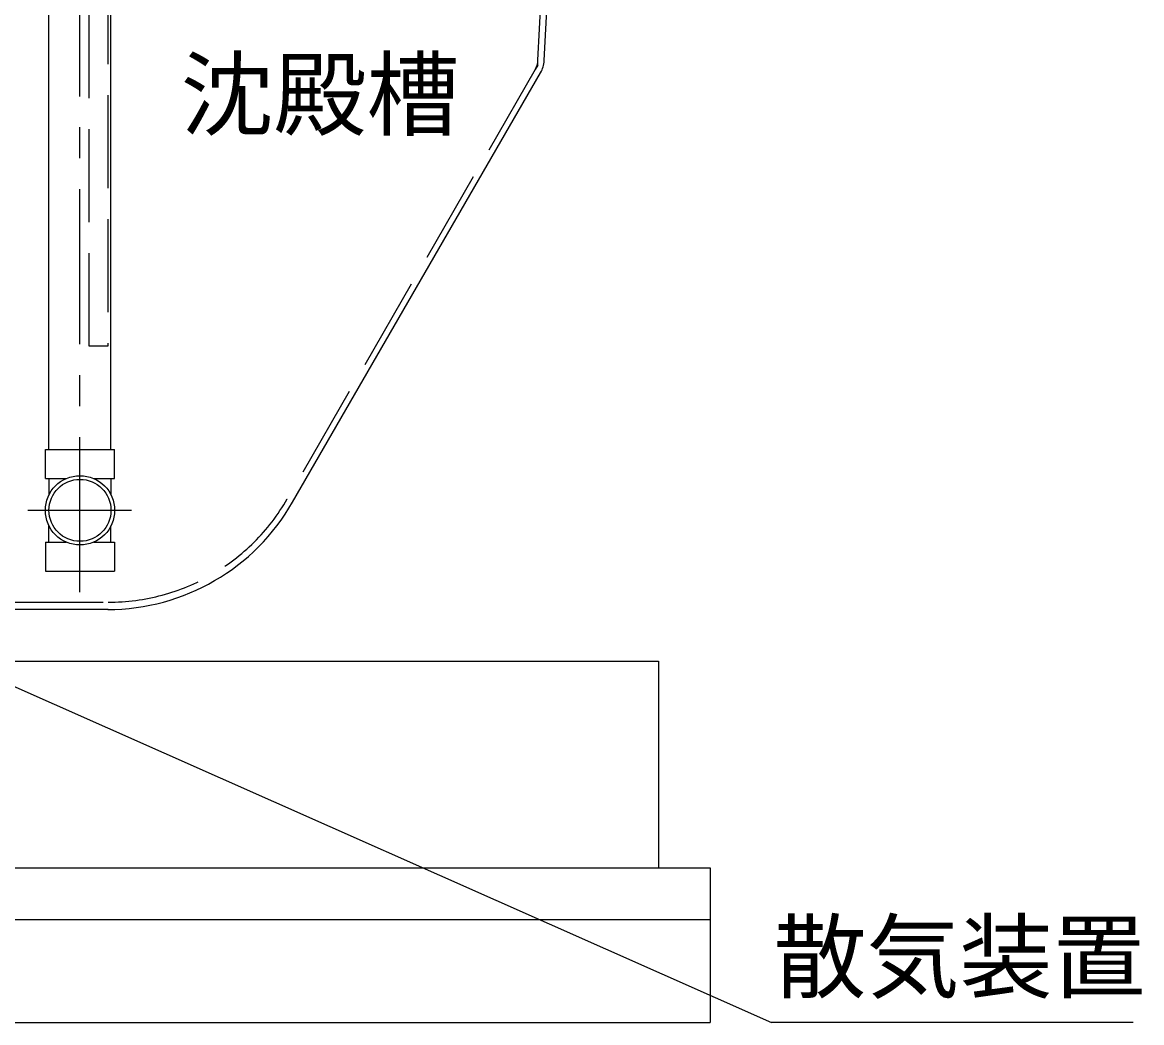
# Model space of a CAD drawing. Units: millimetres, scale not verified. Extents: x -8910 to 8910, y -6308 to 6308.
# Drawn here: x -3890 to -2806, y -4093 to -3125 of the extents above; entities that cross this region are included whole.
import ezdxf
from ezdxf.enums import TextEntityAlignment as Align

# ---------------------------------------------------------------- set-up
doc = ezdxf.new("R2010")
doc.units = ezdxf.units.MM
doc.header["$LTSCALE"] = 30
for name, pattern in [('CHAIN1', [8, 5, -1, 1, -1]), ('DASHED3', [4, 3, -1]), ('DOUBLE_CHAIN2', [12.8, 9, -1, 0.6, -0.6, 0.6, -1])]:
    doc.linetypes.add(name, pattern=pattern)
for name, color, linetype, lineweight in [('0-1_躯体', 3, 'Continuous', 25), ('0-2_空気管', 3, 'Continuous', 25), ('0-3_製作', 5, 'Continuous', 25), ('0-4_機器', 2, 'Continuous', 25), ('0-5_文字', 7, 'Continuous', 25)]:
    doc.layers.add(name, color=color, linetype=linetype, lineweight=lineweight)
doc.styles.add('ＭＳ ゴシック', font='')
doc.styles.get('ＭＳ ゴシック').set_extended_font_data('MS Gothic')

msp = doc.modelspace()

# ---------------------------------------------------------------- linework, layer by layer
at = {"layer": '0-1_躯体', "linetype": 'CHAIN1'}
for p, q in [((-3833.85, -3676.59), (-3833.85, -2034.72)), ((-3884.21, -3597.4), (-3784.03, -3597.4))]:
    msp.add_line(p, q, dxfattribs=at)
at = {"layer": '0-1_躯体', "linetype": 'DASHED3'}
msp.add_line((-3824.85, -3438.4), (-3824.85, -2235.4), dxfattribs=at)
at = {"layer": '0-1_躯体'}
for p, q in [((-3863.85, -3538.4), (-3863.85, -2256.4)), ((-3803.85, -3538.4), (-3803.85, -2256.4)), ((-3867.35, -3538.4), (-3864.02, -3538.4)), ((-3867.35, -3566.49), (-3867.35, -3538.4)), ((-3863.85, -3538.4), (-3800.35, -3538.4)), ((-3867.35, -3566.49), (-3846.78, -3566.49)), ((-3864.02, -3566.49), (-3864.02, -3582.84)), ((-3803.85, -3566.49), (-3803.85, -3582.49)), ((-3864.02, -3628.3), (-3864.02, -3611.96)), ((-3803.85, -3628.3), (-3803.85, -3612.31)), ((-3867.35, -3628.3), (-3867.35, -3656.4)), ((-3867.35, -3628.3), (-3846.78, -3628.3)), ((-3867.35, -3656.4), (-3864.02, -3656.4)), ((-3863.85, -3656.4), (-3800.35, -3656.4))]:
    msp.add_line(p, q, dxfattribs=at)
at = {"layer": '0-1_躯体', "linetype": 'DASHED3'}
msp.add_lwpolyline([(-3806.85, -2235.4), (-3806.85, -3438.4), (-3824.85, -3438.4)], dxfattribs=at)
at = {"layer": '0-1_躯体'}
for points in [[(-3820.91, -3566.49), (-3800.35, -3566.49), (-3800.35, -3538.4)], [(-3820.91, -3628.3), (-3800.35, -3628.3), (-3800.35, -3656.4)]]:
    msp.add_lwpolyline(points, dxfattribs=at)
for radius in [33.5, 30]:
    msp.add_circle((-3833.85, -3597.4), radius, dxfattribs=at)
at = {"layer": '0-2_空気管', "linetype": 'DASHED3'}
for p, q in [((-3390.53, -3161.71), (-3374.76, -2860.76)), ((-3393.18, -3170.67), (-3633.2, -3586.4)), ((-3901.49, -3686.4), (-3806.41, -3686.4))]:
    msp.add_line(p, q, dxfattribs=at)
at = {"layer": '0-2_空気管'}
for p, q in [((-3384.54, -3162.03), (-3368.77, -2861.08)), ((-3628.01, -3589.4), (-3387.98, -3173.67)), ((-3806.41, -3693.4), (-3901.49, -3693.4))]:
    msp.add_line(p, q, dxfattribs=at)
at = {"layer": '0-2_空気管', "linetype": 'DOUBLE_CHAIN2'}
for q in [(-3390.53, -3161.71), (-3393.18, -3170.67)]:
    msp.add_line((-3390.78, -3166.51), q, dxfattribs=at)
at = {"layer": '0-2_空気管'}
for centre, radius, start, end in [((-3410.5, -3160.67), 20, 330, 357), ((-3410.5, -3160.67), 26, 330, 357), ((-3806.99, -3487.4), 206, 270, 330.331)]:
    msp.add_arc(centre, radius, start, end, dxfattribs=at)
at = {"layer": '0-2_空気管', "linetype": 'DASHED3'}
msp.add_arc((-3806.41, -3486.4), 200, 270, 330, dxfattribs=at)
at = {"layer": '0-3_製作', "color": 3}
msp.add_line((-2814.5, -4093.4), (-3164.5, -4093.4), dxfattribs=at)
at = {"layer": '0-4_機器'}
for p, q in [((-6123.85, -3943.4), (-3223.85, -3943.4)), ((-3223.85, -3943.4), (-3223.85, -4093.4)), ((-6123.85, -3993.4), (-3223.85, -3993.4)), ((-6123.85, -4093.4), (-3223.85, -4093.4))]:
    msp.add_line(p, q, dxfattribs=at)
msp.add_lwpolyline([(-6073.85, -3743.4), (-3273.85, -3743.4), (-3273.85, -3943.4)], dxfattribs=at)
at = {"layer": '0-5_文字', "color": 3}
msp.add_line((-4189.1, -3638.72), (-3164.5, -4093.4), dxfattribs=at)

# ---------------------------------------------------------------- texts
at = {"layer": '0-5_文字', "color": 4, "style": 'ＭＳ ゴシック'}
for s, p in [('沈殿槽', (-3736.54, -3247.33)), ('散気装置', (-3162.5, -4082.4))]:
    msp.add_text(s, height=65.98, dxfattribs=at).set_placement(p, align=Align.BOTTOM_LEFT)

doc.saveas('drawing.dxf')
